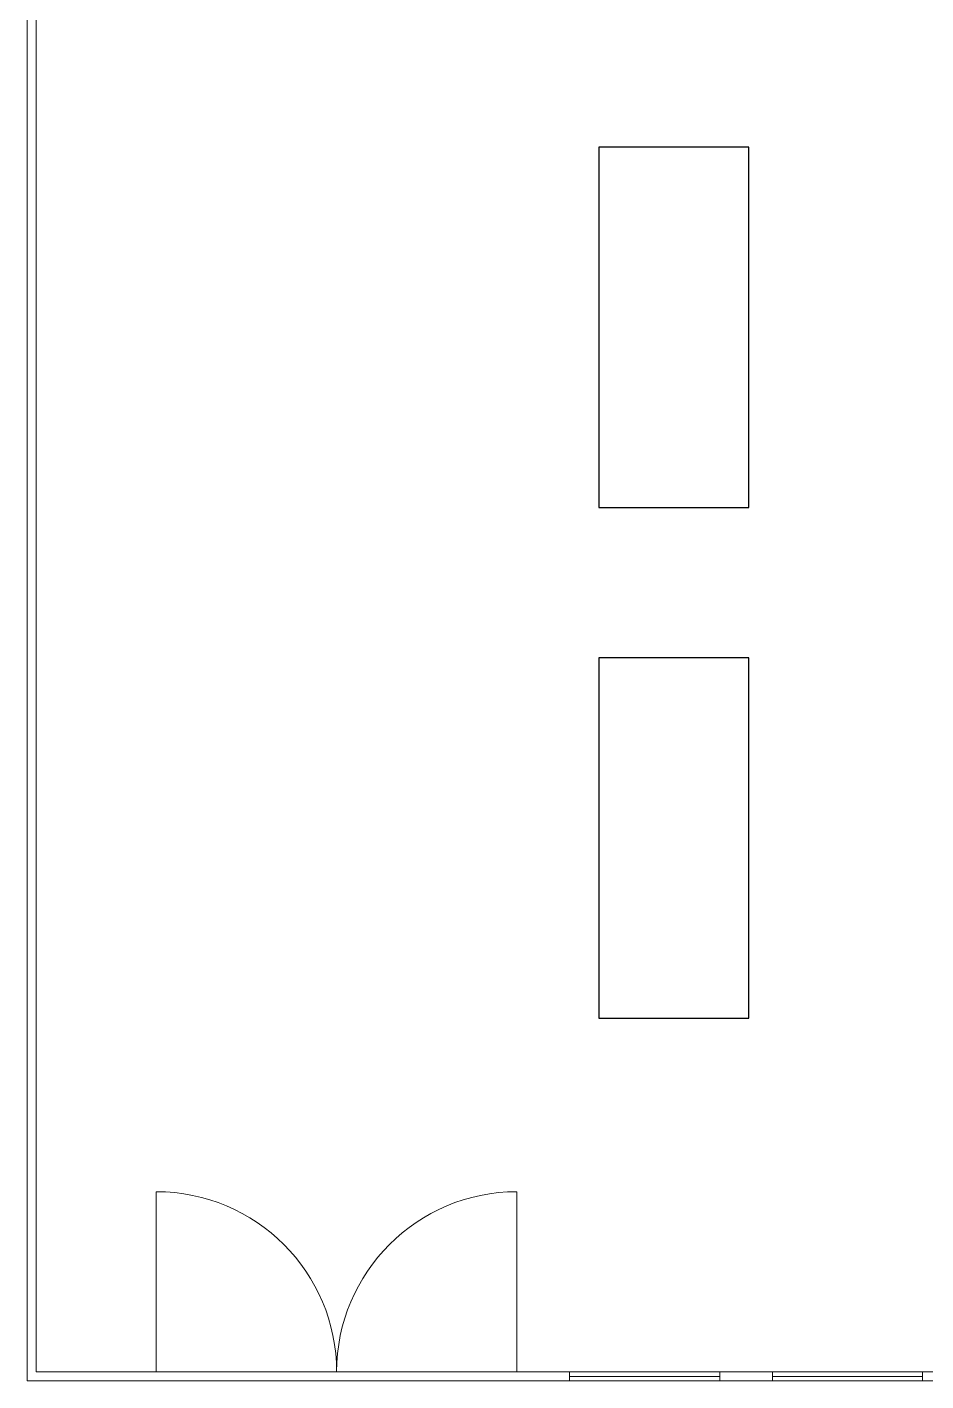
# Model space of a CAD drawing. Header units: millimetres. Extents: x -461 to 1315, y -154 to 152.
# Drawn here: x -319.61 to -304.66, y -111.46 to -88.93 of the extents above; entities that cross this region are included whole.
import ezdxf

# ---------------------------------------------------------------- set-up
doc = ezdxf.new("R2010")
doc.units = ezdxf.units.MM
for name, color, linetype, lineweight in [('A-DOOR', 251, 'Continuous', 13), ('A-GLAZ', 2, 'Continuous', 15), ('A-WALL', 253, 'Continuous', 15)]:
    doc.layers.add(name, color=color, linetype=linetype, lineweight=lineweight)
doc.layers.add('C-TRAL', color=212, linetype='Continuous')

msp = doc.modelspace()

# ---------------------------------------------------------------- linework, layer by layer
at = {"layer": 'A-DOOR'}
for p, q in [((-317.461, -111.313), (-317.461, -108.313)), ((-311.461, -111.313), (-311.461, -108.313)), ((-311.461, -111.313), (-310.588, -111.313, 0.045))]:
    msp.add_line(p, q, dxfattribs=at)
for centre, start, end in [((-317.461, -111.313), 0, 90), ((-311.461, -111.313), 90, 180)]:
    msp.add_arc(centre, 3, start, end, dxfattribs=at)
at = {"layer": 'A-GLAZ'}
for p, q in [((-310.586, -111.313, 0.023), (-310.586, -111.463)), ((-310.586, -111.313, 0.023), (-308.086, -111.313)), ((-308.086, -111.313), (-308.086, -111.463)), ((-307.211, -111.313, 0.023), (-307.211, -111.463)), ((-307.211, -111.313, 0.023), (-304.711, -111.313)), ((-304.711, -111.313), (-304.711, -111.463)), ((-310.586, -111.388, 0.011), (-308.086, -111.388, 0.011)), ((-310.586, -111.463), (-308.086, -111.463)), ((-307.211, -111.388, 0.011), (-304.711, -111.388, 0.011)), ((-307.211, -111.463), (-304.711, -111.463))]:
    msp.add_line(p, q, dxfattribs=at)
at = {"layer": 'A-WALL'}
for p, q in [((-319.611, -76.463), (-319.611, -111.463)), ((-319.461, -76.613), (-319.461, -111.313)), ((-311.248, -111.313), (-319.461, -111.313)), ((-311.248, -111.313), (-292.761, -111.313)), ((-319.611, -111.463), (-289.861, -111.463))]:
    msp.add_line(p, q, dxfattribs=at)
at = {"layer": 'C-TRAL'}
for p, q in [((-307.6, -90.926, 0.023), (-310.1, -90.926, 0.023)), ((-310.1, -90.926, 0.023), (-310.1, -96.926, 0.023)), ((-307.6, -96.926, 0.023), (-307.6, -90.926, 0.023)), ((-310.1, -96.926, 0.023), (-307.6, -96.926, 0.023)), ((-307.6, -99.426), (-310.1, -99.426)), ((-310.1, -99.426), (-310.1, -105.426)), ((-307.6, -105.426), (-307.6, -99.426)), ((-310.1, -105.426), (-307.6, -105.426))]:
    msp.add_line(p, q, dxfattribs=at)

doc.saveas('drawing.dxf')
